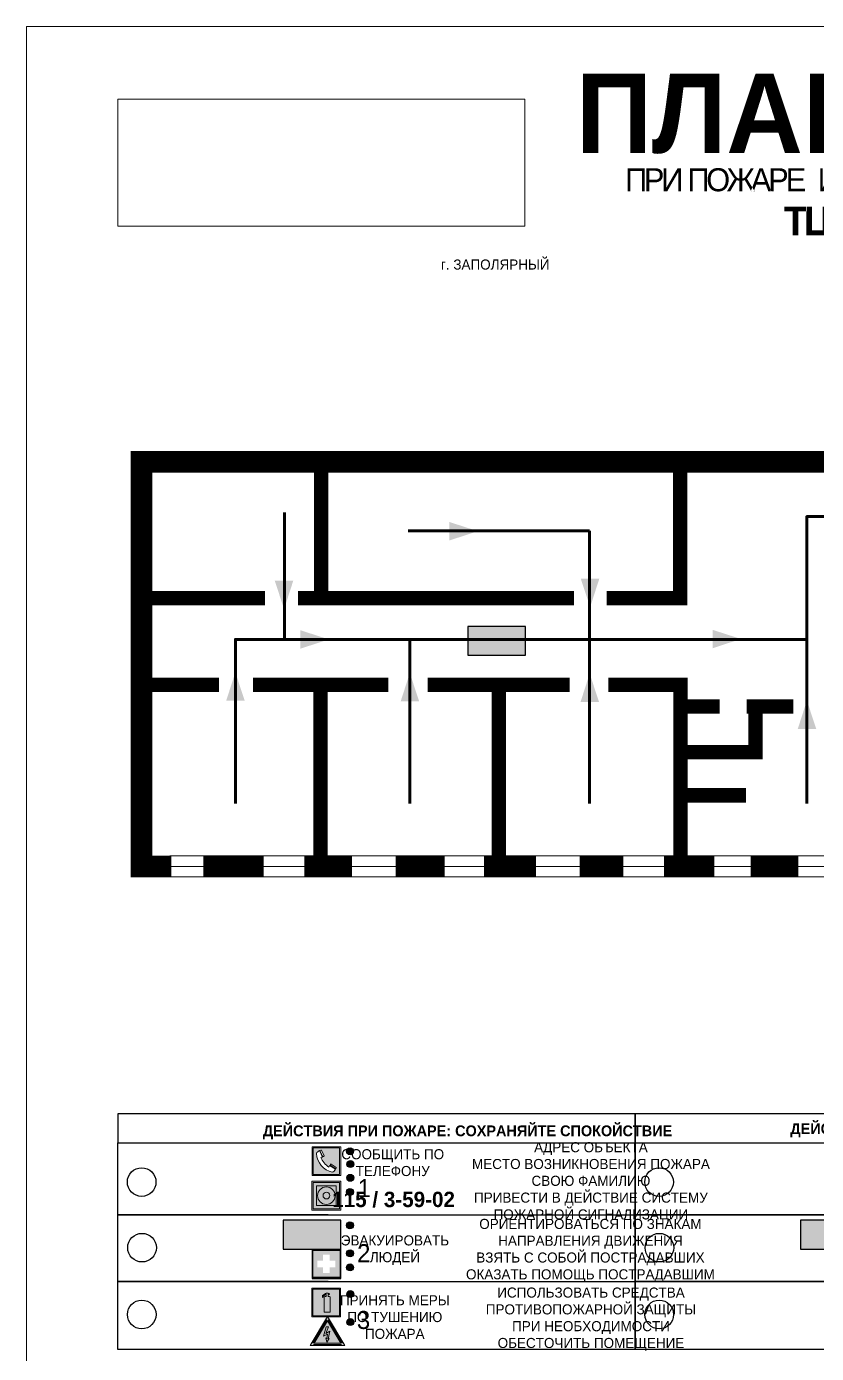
# Model space of a CAD drawing. Header units: millimetres. Extents: x 13114 to 67229, y 22859 to 38520.
# Drawn here: x 25589.3 to 25808.8, y 36371.9 to 36740.6 of the extents above; entities that cross this region are included whole.
import ezdxf

# ---------------------------------------------------------------- set-up
doc = ezdxf.new("R2010")
doc.units = ezdxf.units.MM
doc.layers.add('План_Штампы', color=7, linetype='Continuous')
doc.styles.add('обычный', font='arial.ttf')
picture_1 = doc.add_image_def('image1.jpg', size_in_pixel=(337, 105))

# ---------------------------------------------------------------- blocks, each defined once
blk = doc.blocks.new('A$C3E6D3DDE')
at = {"lineweight": 5}
h = blk.add_hatch(color=40, dxfattribs=at)
h.paths.add_polyline_path([(24.1, 1.45), (16.46, -11.35), (31.74, -11.35)])
h.paths.add_polyline_path([(24.09, -0.46), (30.03, -10.41), (18.14, -10.41)], flags=16)
h.paths.add_polyline_path([(24.54, -3.08), (23.41, -6.02), (25.13, -5.01), (24.33, -8.5), (24.82, -8.27), (23.79, -9.86), (23.4, -8.04), (23.8, -8.43), (24.04, -6.29), (22.39, -7.25), (23.44, -3.08)], flags=0)
h = blk.add_hatch(color=256, dxfattribs=at)
h.paths.add_polyline_path([(24.37, 0.03, 0.567511), (23.82, 0.03), (17.59, -10.4, 0.582454), (17.86, -10.88), (30.32, -10.88, 0.582149), (30.6, -10.4)])
h.paths.add_polyline_path([(24.09, -0.46), (18.14, -10.41), (30.03, -10.41)], flags=16)
h.paths.add_polyline_path([(24.54, -3.08), (23.41, -6.02), (25.13, -5.01), (24.33, -8.5), (24.82, -8.27), (23.79, -9.86), (23.4, -8.04), (23.8, -8.43), (24.04, -6.29), (22.39, -7.25), (23.44, -3.08)], flags=0)
h = blk.add_hatch(color=40, dxfattribs=at)
h.paths.add_polyline_path([(24.09, -0.46), (18.14, -10.41), (30.03, -10.41)])
h.paths.add_polyline_path([(24.82, -8.27), (23.79, -9.86), (23.4, -8.04), (23.8, -8.43), (24.04, -6.29), (22.39, -7.25), (23.44, -3.08), (24.54, -3.08), (23.41, -6.02), (25.13, -5.01), (24.33, -8.5)], flags=16)
at = {"color": 40, "lineweight": 5}
for p, q in [((16.46, -11.35), (24.1, 1.45)), ((24.1, 1.45), (31.74, -11.35))]:
    blk.add_line(p, q, dxfattribs=at)
at = {"lineweight": 5}
for p, q in [((17.59, -10.4), (23.82, 0.03)), ((24.37, 0.03), (30.6, -10.4)), ((18.14, -10.41), (24.09, -0.46)), ((23.44, -3.08), (22.39, -7.25)), ((23.41, -6.02), (24.54, -3.08)), ((25.13, -5.01), (23.41, -6.02)), ((24.54, -3.08), (23.44, -3.08)), ((24.09, -0.46), (30.03, -10.41)), ((24.33, -8.5), (25.13, -5.01)), ((17.86, -10.88), (30.32, -10.88)), ((18.14, -10.41), (30.03, -10.41)), ((22.39, -7.25), (24.04, -6.29)), ((23.8, -8.43), (23.4, -8.04)), ((23.4, -8.04), (23.79, -9.86)), ((23.79, -9.86), (24.82, -8.27)), ((24.04, -6.29), (23.8, -8.43)), ((24.82, -8.27), (24.33, -8.5))]:
    blk.add_line(p, q, dxfattribs=at)
at = {"color": 50, "lineweight": 5}
blk.add_line((31.74, -11.35), (16.46, -11.35), dxfattribs=at)
blk = doc.blocks.new('A$C456E1F9C')
at = {"lineweight": 5}
h = blk.add_hatch(color=242, dxfattribs=at)
h.paths.add_polyline_path([(0.51, -1.47), (0.51, -13.26), (12.29, -13.26), (12.29, -1.47)])
h.paths.add_polyline_path([(5.42, -4.95, -0.254479), (4.78, -5.4), (3.52, -2.53, -0.209735), (4.23, -2.4)], flags=16)
h.paths.add_polyline_path([(8.53, -8.6), (10.87, -10.17), (10.54, -10.76), (8.03, -9.13, -0.192251)], flags=16)
h.paths.add_polyline_path([(4.61, -5.49, 0.005518), (3.87, -5.72, 0.128647), (7.49, -10.01, 0.00809), (7.83, -9.33), (10.47, -10.97, -0.16736), (8.99, -12.25, -0.327862), (1.95, -3.95, -0.166952), (3.36, -2.62)], flags=16)
at = {"color": 242, "lineweight": 5}
for p, q in [((0, -13.77), (0, -0.97)), ((12.8, -0.97), (0, -0.97)), ((4.61, -5.49), (3.36, -2.62)), ((3.52, -2.53), (4.78, -5.4)), ((4.23, -2.4), (5.42, -4.95)), ((12.8, -13.77), (12.8, -0.97)), ((7.83, -9.33), (10.47, -10.97)), ((8.03, -9.13), (10.54, -10.76)), ((10.81, -10.12), (8.53, -8.6)), ((10.54, -10.76), (10.8, -10.3)), ((10.8, -10.3), (10.81, -10.12)), ((0, -13.77), (12.8, -13.77))]:
    blk.add_line(p, q, dxfattribs=at)
blk.add_lwpolyline([(0.51, -1.47), (12.29, -1.47), (12.29, -13.26), (0.51, -13.26)], close=True, dxfattribs=at)
for centre, radius, start, end in [((4.59, -5.34), 2.99, 114.28453, 152.19739), ((11.12, -3.31), 9.19, 183.99153, 256.60086), ((4.02, -3.27), 0.891, 76.32839, 123.70924), ((14.98, -39.1), 35.17, 107.14873, 108.41345), ((13.86, -0.94), 11.08, 205.55365, 234.87622), ((4.68, -4.59), 0.824, 276.9621, 334.07228), ((-13.31, 0.8), 23.44, 332.54871, 334.40268), ((8.94, -9.5), 0.989, 114.40924, 157.93883), ((7.87, -9.46), 3, 291.92908, 329.9329)]:
    blk.add_arc(centre, radius, start, end, dxfattribs=at)
blk = doc.blocks.new('A$C54414219')
at = {"true_color": 0xffffff}
h = blk.add_hatch(color=7, dxfattribs=at)
h.paths.add_polyline_path([(2.39, -9.45), (2.39, -18.3), (11.23, -18.3), (11.23, -9.45)], flags=0)
h.paths.add_polyline_path([(10.71, -13.87, -1), (2.92, -13.87, -1)], flags=0)
h.paths.add_polyline_path([(8.3, -13.87, -1), (5.33, -13.87, -1)], flags=0)
h.paths.add_polyline_path([(0.41, -7.47), (0.41, -20.27), (13.21, -20.27), (13.21, -7.47)])
h.paths.add_polyline_path([(0.92, -19.77), (12.71, -19.77), (12.71, -7.98), (0.92, -7.98)], flags=16)
h.paths.add_polyline_path([(11.23, -9.45), (11.23, -18.3), (2.39, -18.3), (2.39, -9.45)], flags=0)
at = {"lineweight": 5}
h = blk.add_hatch(color=242, dxfattribs=at)
h.paths.add_polyline_path([(12.71, -7.98), (0.92, -7.98), (0.92, -19.77), (12.71, -19.77)])
h.paths.add_polyline_path([(11.23, -18.3), (2.39, -18.3), (2.39, -9.45), (11.23, -9.45)], flags=16)
h.paths.add_polyline_path([(10.71, -13.87, -1), (2.92, -13.87, -1)], flags=0)
h.paths.add_polyline_path([(8.3, -13.87, -1), (5.33, -13.87, -1)], flags=0)
at = {"true_color": 0xffffff}
h = blk.add_hatch(color=7, dxfattribs=at)
h.paths.add_polyline_path([(2.39, -9.45), (2.39, -18.3), (11.23, -18.3), (11.23, -9.45)])
h.paths.add_polyline_path([(10.71, -13.87, -1), (2.92, -13.87, -1)], flags=16)
h.paths.add_polyline_path([(8.3, -13.87, -1), (5.33, -13.87, -1)], flags=0)
at = {"lineweight": 5}
h = blk.add_hatch(color=242, dxfattribs=at)
h.paths.add_polyline_path([(2.92, -13.87, 1), (10.71, -13.87, 1)])
h.paths.add_polyline_path([(8.3, -13.87, -1), (5.33, -13.87, -1)], flags=16)
at = {"color": 242, "lineweight": 5}
for p, q in [((0.41, -20.27), (0.41, -7.47)), ((0.41, -7.47), (13.21, -7.47)), ((0.41, -7.47), (13.21, -7.47)), ((13.21, -20.27), (13.21, -7.47)), ((0.41, -20.27), (13.21, -20.27))]:
    blk.add_line(p, q, dxfattribs=at)
for points in [[(0.92, -7.98), (12.71, -7.98), (12.71, -19.77), (0.92, -19.77)], [(2.39, -9.45), (11.23, -9.45), (11.23, -18.3), (2.39, -18.3)]]:
    blk.add_lwpolyline(points, close=True, dxfattribs=at)
for radius in [3.89, 1.49]:
    blk.add_circle((6.81, -13.87), radius, dxfattribs=at)
blk = doc.blocks.new('A$C32E8229D')
at = {"true_color": 0xffffff}
blk.add_hatch(color=7, dxfattribs=at).paths.add_polyline_path([(0, 0), (0, -8), (16, -8), (16, 0)])
h = blk.add_hatch(color=126)
h.paths.add_polyline_path([(0.2, -0.2), (15.8, -0.2), (15.8, -7.8), (0.2, -7.8)])
h.paths.add_polyline_path([(13.49, -2.05), (12.08, -2.05), (11.37, -2.63, 0.162397), (11.29, -2.84), (11.29, -3.63), (10.35, -3.63), (10.35, -4.05), (11.68, -4.05), (11.68, -3.48), (12.26, -4.28), (11.29, -5.1), (11.29, -6.78), (11.85, -6.78), (11.85, -5.44), (12.8, -4.64), (12.8, -5.94), (14.46, -5.94), (14.46, -5.39), (13.45, -5.39), (13.45, -3.97), (12.46, -2.59), (13.15, -2.59), (13.69, -3.34), (14.18, -3)], flags=16)
h.paths.add_polyline_path([(10.74, -1.82, 1), (11.8, -1.82, 1)], flags=16)
h.paths.add_polyline_path([(9.39, -3.59), (5.99, -3.59), (6.56, -3.03), (5.91, -3.03), (5.1, -3.83), (5.91, -4.64), (6.56, -4.64), (5.99, -4.09), (9.39, -4.09)], flags=16)
h.paths.add_polyline_path([(4.29, -1.08), (1.72, -1.08), (1.72, -6.6), (4.29, -6.6)], flags=16)
at = {"color": 126}
blk.add_lwpolyline([(16, -8), (0, -8), (0, 0), (16, 0)], close=True, dxfattribs=at)
blk = doc.blocks.new('A$C18900ED3')
h = blk.add_hatch(color=126)
h.paths.add_polyline_path([(-0.18, -0.18), (-7.02, -0.18), (-7.02, -7.02), (-0.18, -7.02)])
h.paths.add_polyline_path([(-5.89, -4.46), (-5.89, -2.77), (-4.46, -2.77), (-4.46, -1.31), (-2.77, -1.31), (-2.77, -2.77), (-1.33, -2.77), (-1.33, -4.46), (-2.77, -4.46), (-2.77, -5.89), (-4.46, -5.89), (-4.46, -4.46)], flags=16)
at = {"color": 126}
for p, q in [((-7.2, 0), (-7.2, -7.2)), ((0, 0), (-7.2, 0)), ((0, -7.2), (0, 0)), ((-7.02, -7.02), (-7.02, -0.18)), ((-7.02, -0.18), (-0.18, -0.18)), ((-0.18, -0.18), (-0.18, -7.02)), ((-7.2, -7.2), (0, -7.2)), ((-0.18, -7.02), (-7.02, -7.02))]:
    blk.add_line(p, q, dxfattribs=at)
blk = doc.blocks.new('A$C3AD82952')
at = {"true_color": 0xf5f5ff}
h = blk.add_hatch(color=7, dxfattribs=at)
h.dxf.hatch_style = 1
h.paths.add_polyline_path([(8.21, 8.73, 0.414214), (7.89, 9.05), (7.22, 9.05), (7.22, 9.92), (7.59, 9.92, 1), (7.57, 10.36), (7.22, 10.36), (7.22, 10.6), (6.43, 10.6), (6.43, 10.36), (6.01, 10.36), (4.74, 9.59), (4.74, 8.69), (4.98, 8.73), (4.98, 9.26), (6.12, 9.91), (6.43, 9.91), (6.43, 9.05), (5.76, 9.05, 0.414214), (5.44, 8.73), (5.44, 2.2), (8.21, 2.2)], flags=0)
h.paths.add_polyline_path([(12.8, 12.8), (0, 12.8), (0, 0), (12.8, 0)])
h.paths.add_polyline_path([(0.51, 12.29), (12.29, 12.29), (12.29, 0.51), (0.51, 0.51)], flags=16)
h.paths.add_polyline_path([(4.74, 9.59), (6.01, 10.36), (6.43, 10.36), (6.43, 10.6), (7.22, 10.6), (7.22, 10.36), (7.59, 10.36, -0.94586), (7.59, 9.92), (7.22, 9.92), (7.22, 9.05), (7.89, 9.05, -0.414214), (8.21, 8.73), (8.21, 2.2), (5.44, 2.2), (5.44, 8.73, -0.414214), (5.76, 9.05), (6.43, 9.05), (6.43, 9.91), (6.12, 9.91), (4.98, 9.26), (4.98, 8.73), (4.74, 8.69)], flags=0)
h = blk.add_hatch(color=242)
h.dxf.hatch_style = 1
h.paths.add_polyline_path([(12.29, 12.29), (0.51, 12.29), (0.51, 0.51), (12.29, 0.51)])
h.paths.add_polyline_path([(4.74, 8.69), (4.74, 9.59), (6.01, 10.36), (6.43, 10.36), (6.43, 10.6), (7.22, 10.6), (7.22, 10.36), (7.59, 10.36, -0.94586), (7.59, 9.92), (7.22, 9.92), (7.22, 9.05), (7.89, 9.05, -0.414214), (8.21, 8.73), (8.21, 2.2), (5.44, 2.2), (5.44, 8.73, -0.414214), (5.76, 9.05), (6.43, 9.05), (6.43, 9.91), (6.12, 9.91), (4.98, 9.26), (4.98, 8.73)], flags=16)
h = blk.add_hatch(color=7, dxfattribs=at)
h.dxf.hatch_style = 1
h.paths.add_polyline_path([(8.21, 8.73, 0.414214), (7.89, 9.05), (7.22, 9.05), (7.22, 9.92), (7.59, 9.92, 1), (7.57, 10.36), (7.22, 10.36), (7.22, 10.6), (6.43, 10.6), (6.43, 10.36), (6.01, 10.36), (4.74, 9.59), (4.74, 8.69), (4.98, 8.73), (4.98, 9.26), (6.12, 9.91), (6.43, 9.91), (6.43, 9.05), (5.76, 9.05, 0.414214), (5.44, 8.73), (5.44, 2.2), (8.21, 2.2)])
at = {"color": 242, "lineweight": 5}
for p, q in [((0, 0), (0, 12.8)), ((0, 12.8), (12.8, 12.8)), ((12.8, 0), (12.8, 12.8)), ((6.01, 10.36), (4.74, 9.59)), ((4.74, 9.59), (4.74, 8.69)), ((4.74, 8.69), (4.98, 8.73)), ((4.98, 9.26), (6.12, 9.91)), ((4.98, 8.73), (4.98, 9.26)), ((5.44, 2.2), (5.44, 8.73)), ((5.76, 9.05), (6.43, 9.05)), ((6.01, 10.36), (6.43, 10.36)), ((6.12, 9.91), (6.43, 9.91)), ((7.22, 10.6), (6.43, 10.6)), ((6.43, 10.6), (6.43, 10.36)), ((6.43, 9.91), (6.43, 9.05)), ((7.22, 10.36), (7.22, 10.6)), ((7.59, 10.36), (7.22, 10.36)), ((7.22, 9.05), (7.22, 9.92)), ((7.59, 9.92), (7.22, 9.92)), ((7.89, 9.05), (7.22, 9.05)), ((8.21, 2.2), (8.21, 8.73)), ((0, 0), (12.8, 0)), ((5.44, 2.2), (8.21, 2.2))]:
    blk.add_line(p, q, dxfattribs=at)
blk.add_lwpolyline([(0.51, 12.29), (12.29, 12.29), (12.29, 0.51), (0.51, 0.51)], close=True, dxfattribs=at)
for centre, radius, start, end in [((5.76, 8.73), 0.32, 90, 180), ((7.58, 10.14), 0.223, 273.18746, 86.81254), ((7.89, 8.73), 0.32, 0, 90)]:
    blk.add_arc(centre, radius, start, end, dxfattribs=at)

msp = doc.modelspace()

# ---------------------------------------------------------------- hatches: boundary and pattern name
at = {"lineweight": 0}
h = msp.add_hatch(color=256, dxfattribs=at)
h.dxf.hatch_style = 1
h.paths.add_polyline_path([(25678.2, 36428.13, 1), (25680.13, 36428.13, 1)])
h = msp.add_hatch(color=256, dxfattribs=at)
h.dxf.hatch_style = 1
h.paths.add_polyline_path([(25678.3, 36424.54, 1), (25680.24, 36424.54, 1)])
h = msp.add_hatch(color=256, dxfattribs=at)
h.dxf.hatch_style = 1
h.paths.add_polyline_path([(25678.27, 36420.73, 1), (25680.2, 36420.73, 1)])
h = msp.add_hatch(color=256, dxfattribs=at)
h.dxf.hatch_style = 1
h.paths.add_polyline_path([(25678.18, 36416.8, 1), (25680.11, 36416.8, 1)])
h = msp.add_hatch(color=256, dxfattribs=at)
h.dxf.hatch_style = 1
h.paths.add_polyline_path([(25678.19, 36407.54, 1), (25680.13, 36407.54, 1)])
h = msp.add_hatch(color=256, dxfattribs=at)
h.dxf.hatch_style = 1
h.paths.add_polyline_path([(25678.24, 36399.76, 1), (25680.17, 36399.76, 1)])
h = msp.add_hatch(color=256, dxfattribs=at)
h.dxf.hatch_style = 1
h.paths.add_polyline_path([(25678.23, 36395.86, 1), (25680.16, 36395.86, 1)])
h = msp.add_hatch(color=256, dxfattribs=at)
h.dxf.hatch_style = 1
h.paths.add_polyline_path([(25678.29, 36388.43, 1), (25680.22, 36388.43, 1)])
h = msp.add_hatch(color=256, dxfattribs=at)
h.dxf.hatch_style = 1
h.paths.add_polyline_path([(25678.29, 36380.66, 1), (25680.22, 36380.66, 1)])

# ---------------------------------------------------------------- linework, layer by layer
at = {"color": 5, "lineweight": 0}
msp.add_lwpolyline([(25589.29, 36345.59), (26189.29, 36345.59), (26189.29, 36740.59), (25589.29, 36740.59)], close=True, dxfattribs=at)
at = {"lineweight": 100, "const_width": 6}
for points in [[(25629.51, 36507.23), (25621.21, 36507.23), (25621.21, 36619.69), (26167.05, 36619.69), (26167.05, 36507.23), (26156.81, 36507.23)], [(25655.19, 36507.23), (25638.46, 36507.23)], [(25679.73, 36507.23), (25666.45, 36507.23)], [(25705.44, 36507.23), (25691.86, 36507.23)], [(25730.87, 36507.23), (25716.42, 36507.23)], [(25755.13, 36507.23), (25743, 36507.23)], [(25780.38, 36507.23), (25766.4, 36507.23)], [(25803.73, 36507.23), (25790.52, 36507.23)]]:
    msp.add_lwpolyline(points, dxfattribs=at)
at = {"lineweight": 0, "const_width": 4}
for points in [[(25671.17, 36581.76), (25671.17, 36619.72)], [(25750.5, 36581.76), (25770.9, 36581.76), (25770.9, 36618.64)], [(25622.42, 36581.76), (25655.54, 36581.76)], [(25664.71, 36581.76), (25680.91, 36581.76)], [(25680.91, 36581.76), (25741.44, 36581.76)], [(25622.21, 36557.72), (25642.75, 36557.72)], [(25652.19, 36557.72), (25689.85, 36557.72)], [(25670.98, 36507.23), (25670.98, 36557.72)], [(25700.71, 36557.72), (25740.17, 36557.72)], [(25720.54, 36507.23), (25720.54, 36557.72)], [(25750.96, 36557.72), (25771.02, 36557.72), (25771.02, 36509.81), (25771.02, 36551.65), (25781.87, 36551.65)], [(25791.84, 36551.65), (25791.84, 36538.97), (25771.02, 36538.97)], [(25789.35, 36551.65), (25802.39, 36551.65)], [(25771.02, 36527), (25789.23, 36527)]]:
    msp.add_lwpolyline(points, dxfattribs=at)
at = {"color": 126, "lineweight": 100, "true_color": 0x008754}
for points in [[(25660.95, 36570.32), (25660.95, 36605.55)], [(25833.39, 36604.45), (25806.08, 36604.45), (25806.08, 36524.71)], [(25745.74, 36600.45), (25695.34, 36600.45)], [(25745.74, 36570.32), (25745.74, 36600.45)], [(25647.35, 36524.71), (25647.35, 36570.32), (25806.08, 36570.32)], [(25695.81, 36570.32), (25695.81, 36524.71)], [(25745.74, 36570.32), (25745.74, 36524.71)]]:
    msp.add_lwpolyline(points, dxfattribs=at)
at = {"lineweight": 0}
for points in [[(25629.14, 36510.15), (26163.46, 36510.15)], [(25629.23, 36504.35), (26163.55, 36504.35)], [(25629.51, 36507.23), (26163.83, 36507.23)]]:
    msp.add_lwpolyline(points, dxfattribs=at)
for points in [[(25614.66, 36430.48), (25758.42, 36430.48), (25758.42, 36438.53), (25614.66, 36438.53)], [(25758.42, 36430.48), (25902.19, 36430.48), (25902.19, 36438.53), (25758.42, 36438.53)], [(25614.66, 36430.48), (25758.42, 36430.48), (25758.42, 36373.08), (25614.66, 36373.08)], [(25758.42, 36430.48), (25902.19, 36430.48), (25902.19, 36373.08), (25758.42, 36373.08)]]:
    msp.add_lwpolyline(points, close=True)
for points in [[(25673.07, 36410.49), (25614.66, 36410.49), (25758.42, 36410.49)], [(25816.84, 36410.49), (25758.42, 36410.49), (25902.19, 36410.49)], [(25673.07, 36391.91), (25614.66, 36391.91), (25758.42, 36391.91)], [(25816.84, 36391.91), (25758.42, 36391.91), (25902.19, 36391.91)]]:
    msp.add_lwpolyline(points)
for centre, radius in [((25679.17, 36428.13), 0.966), ((25621.28, 36419.56), 3.98), ((25679.27, 36424.54), 0.966), ((25765.05, 36419.56), 3.98), ((25679.23, 36420.73), 0.966), ((25679.15, 36416.8), 0.966), ((25679.16, 36407.54), 0.966), ((25621.38, 36401.33), 3.98), ((25765.14, 36401.33), 3.98), ((25679.2, 36399.76), 0.966), ((25679.19, 36395.86), 0.966), ((25621.31, 36382.76), 3.98), ((25679.25, 36388.43), 0.966), ((25765.08, 36382.76), 3.98), ((25679.26, 36380.66), 0.966)]:
    msp.add_circle(centre, radius)
at = {"layer": 'План_Штампы', "color": 126, "true_color": 0x008754}
for points in [[(25706.78, 36597.8), (25706.79, 36602.94), (25714.67, 36600.39)], [(25658.26, 36586.63), (25663.4, 36586.61), (25660.85, 36578.73)], [(25743.3, 36587.17), (25748.43, 36587.16), (25745.89, 36579.28)], [(25665.37, 36567.73), (25665.38, 36572.87), (25673.26, 36570.32)], [(25779.89, 36567.85), (25779.91, 36572.98), (25787.78, 36570.44)], [(25649.91, 36553.28), (25644.77, 36553.3), (25647.32, 36561.17)], [(25698.38, 36553.1), (25693.25, 36553.11), (25695.79, 36560.99)], [(25748.36, 36552.93), (25743.22, 36552.94), (25745.77, 36560.82)], [(25808.71, 36545.44), (25803.58, 36545.45), (25806.12, 36553.33)]]:
    msp.add_solid(points, dxfattribs=at)

# ---------------------------------------------------------------- block references
for name, p, xscale, yscale, zscale in [('A$C456E1F9C', (25668.61, 36429.95), 0.625, 0.625, 0.625), ('A$C54414219', (25668.35, 36424.46), 0.625, 0.625, 0.625), ('A$C18900ED3', (25676.61, 36400.81), 1.111111111007631, 1.111111111007631, 1.111111111007631), ('A$C3AD82952', (25668.56, 36382.08), 0.625, 0.625, 0.625), ('A$C3E6D3DDE', (25657.85, 36381.27), 0.625, 0.625, 0.625)]:
    msp.add_blockref(name, p, dxfattribs=dict(xscale=xscale, yscale=yscale, zscale=zscale))
at = {"xscale": -1}
for p in [(25676.61, 36408.96), (25820.38, 36408.96)]:
    msp.add_blockref('A$C32E8229D', p, dxfattribs=at)
at = {"layer": 'План_Штампы', "color": 126, "true_color": 0x008754, "xscale": -1}
msp.add_blockref('A$C32E8229D', (25727.9, 36573.93), dxfattribs=at)

# ---------------------------------------------------------------- texts
at = {"lineweight": 0, "style": 'обычный'}
for s, insert, char_height, width, attachment_point in [('{\\fProxima Nova Rg|b1|i0|c204|p2;ПЛАН ЭВАКУАЦИИ}', (25741.94, 36727.47), 22, 493.8901, 1), ('\\pi-8.4,l8.4,t8.4;{\\fProxima Nova Rg|b0|i0|c204|p2;г. ЗАПОЛЯРНЫЙ\\H1.6404x; }', (25719.53, 36674.45), 2.8, 126.6484, 5), ('{\\fProxima Nova Rg|b1|i0|c204|p2;ДЕЙСТВИЯ ПРИ ПОЖАРЕ: СОХРАНЯЙТЕ СПОКОЙСТВИЕ\\H1.6644x; }', (25711.82, 36433.36), 3, 175.1736, 5), ('{\\fProxima Nova Rg|b1|i0|c204|p2;ДЕЙСТВИЯ ПРИ АВАРИИ: СОХРАНЯЙТЕ СПОКОЙСТВИЕ\\H1.6644x; }', (25858.03, 36433.94), 3, 175.1736, 5), ('\\pi-8.4,l8.4,t8.4;{\\fProxima Nova Rg|b0|i0|c204|p2;АДРЕС ОБЪЕКТА\\PМЕСТО ВОЗНИКНОВЕНИЯ ПОЖАРА \\PСВОЮ ФАМИЛИЮ\\PПРИВЕСТИ В ДЕЙСТВИЕ СИСТЕМУ \\PПОЖАРНОЙ СИГНАЛИЗАЦИИ}', (25746.11, 36419.5), 2.8, 126.6484, 5), ('{\\fProxima Nova Rg|b0|i0|c204|p2;СООБЩИТЬ ПО \\PТЕЛЕФОНУ}', (25691.04, 36424.94), 2.8, 126.6484, 5), ('{\\fProxima Nova Rg|b0|i0|c204|p2;1\\H1.1667x; }', (25683.14, 36417.87), 5, 126.6484, 5), ('{\\fProxima Nova Rg|b1|i0|c0|p2;\\H1.0714x;115 / 3-59-02\\H1.2822x; }', (25691.28, 36414.67), 4, 126.6484, 5), ('\\pi-8.4,l8.4,t8.4;{\\fProxima Nova Rg|b0|i0|c204|p2;ОРИЕНТИРОВАТЬСЯ ПО ЗНАКАМ \\PНАПРАВЛЕНИЯ ДВИЖЕНИЯ\\PВЗЯТЬ С СОБОЙ ПОСТРАДАВШИХ\\PОКАЗАТЬ ПОМОЩЬ ПОСТРАДАВШИМ}', (25745.97, 36400.52), 2.8, 126.6484, 5), ('{\\fProxima Nova Rg|b0|i0|c204|p2;ЭВАКУИРОВАТЬ \\PЛЮДЕЙ}', (25691.65, 36400.61), 2.8, 126.6484, 5), ('{\\fProxima Nova Rg|b0|i0|c204|p2;2\\H1.1967x; }', (25682.99, 36399.79), 5, 126.6484, 5), ('\\pi-8.4,l8.4,t8.4;{\\fProxima Nova Rg|b0|i0|c204|p2;ИСПОЛЬЗОВАТЬ СРЕДСТВА \\PПРОТИВОПОЖАРНОЙ ЗАЩИТЫ \\PПРИ НЕОБХОДИМОСТИ \\PОБЕСТОЧИТЬ ПОМЕЩЕНИЕ}', (25746.13, 36381.45), 2.8, 126.6484, 5), ('{\\fProxima Nova Rg|b0|i0|c204|p2;ПРИНЯТЬ МЕРЫ \\PПО ТУШЕНИЮ \\PПОЖАРА}', (25691.61, 36382.04), 2.8, 126.6484, 5), ('{\\fProxima Nova Rg|b0|i0|c204|p2;3\\H1.1967x; }', (25682.93, 36381.21), 5, 126.6484, 5)]:
    msp.add_mtext(s, dxfattribs=dict(at, insert=insert, char_height=char_height, width=width, attachment_point=attachment_point))
at = {"color": 0, "lineweight": 0, "insert": (25893.05, 36701.4), "char_height": 8, "width": 449.2158, "attachment_point": 5, "style": 'обычный'}
msp.add_mtext('{\\fArial Black|b1|i0|c204|p34;\\H2x;\\T0.85;  \\fArial Narrow|b0|i0|c204|p34;\\H0.8x;\\W0.9;\\P\\fProxima Nova Rg|b0|i0|c204|p2;\\H0.5x;\\W1;\\C256;ПРИ ПОЖАРЕ  ИЛИ ДРУГИХ ЧРЕЗВЫЧАЙНЫХ СИТУАЦИЯХ  ИЗ ПОМЕЩЕНИЙ \\fProxima Nova Rg|b1|i0|c204|p2;\\H1.25x;\\PТЦ ЖДО: ЛОКОМОТИВНОЕ ДЕПО 2 ЭТАЖ }', dxfattribs=at)

# ---------------------------------------------------------------- pictures from other files: only their frames are drawn
at = {"color": 7, "lineweight": 0, "true_color": 0xf5f5ff}
image = msp.add_image(picture_1, insert=(25614.66, 36685.16), size_in_units=(113.11, 35.24), dxfattribs=at)
image.dxf.flags = 7

doc.saveas('drawing.dxf')
